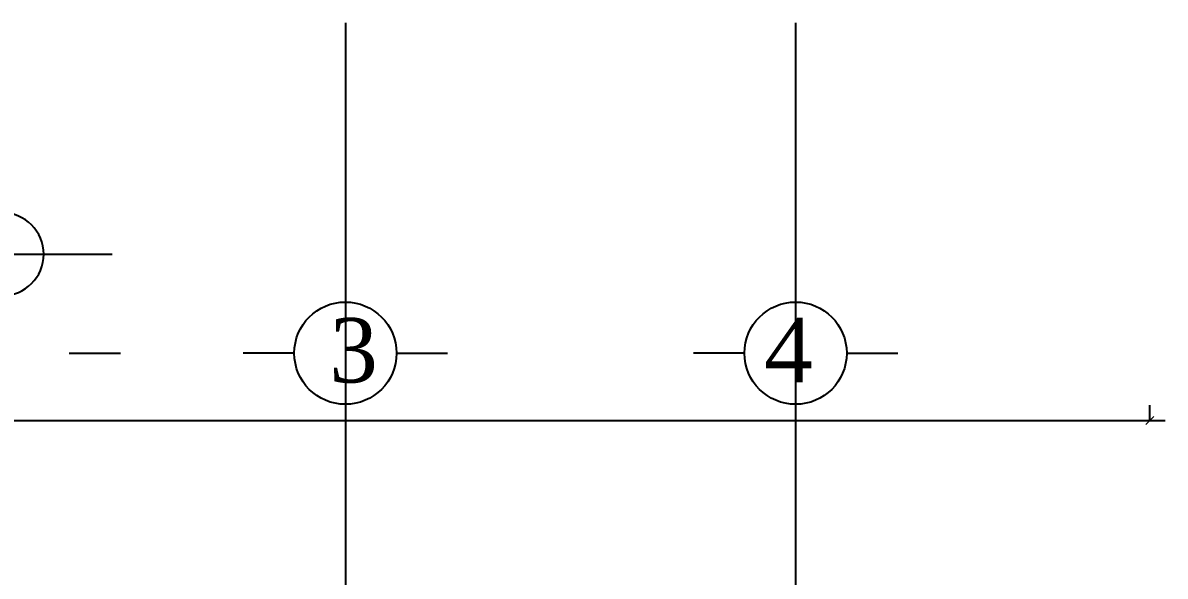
# Model space of a CAD drawing. Extents: x 250879 to 348495, y -51522 to -9360.
# Drawn here: x 299577 to 300695, y -40322 to -39781 of the extents above; entities that cross this region are included whole.
import ezdxf

# ---------------------------------------------------------------- set-up
doc = ezdxf.new("R2010")
doc.units = 0
doc.layers.get('0').update_dxf_attribs({"linetype": 'CONTINUOUS'})
doc.layers.get('DEFPOINTS').update_dxf_attribs({"color": 9, "linetype": 'CONTINUOUS'})
for name, color, linetype in [('AXIS', 1, 'CONTINUOUS'), ('TEXT', 3, 'CONTINUOUS'), ('WALL', 7, 'CONTINUOUS'), ('WALL1', 2, 'CONTINUOUS')]:
    doc.layers.add(name, color=color, linetype=linetype)
doc.styles.get("Standard").update_dxf_attribs({"font": 'sanss___.ttf', "height": 15})
doc.styles.add('style2', font='romantic.ttf', dxfattribs={"height": 50})
doc.dimstyles.new('STANDARD$0', dxfattribs={"dimscale": 0, "dimtxt": 12, "dimasz": 8, "dimexe": 15, "dimexo": 0.0625, "dimgap": 2, "dimtad": 1, "dimdec": 0, "dimzin": 0, "dimdsep": 46, "dimtxsty": 'Standard', "dimblk1": 'ARCHTICK', "dimblk2": 'ARCHTICK', "dimsah": 1, "dimcen": 0.09, "dimdle": 15, "dimclrd": 3, "dimclre": 3, "dimclrt": 3, "dimazin": 0, "dimtfac": 1, "dimtdec": 0, "dimtofl": 0, "dimtmove": 1, "dimatfit": 3, "dimldrblk": 'ARCHTICK', "dimfxl": 1.045499999999997, "dimfxlon": 1, "dimtolj": 1, "dimtzin": 0, "dimarcsym": 0})

# ---------------------------------------------------------------- blocks, each defined once
blk = doc.blocks.new('sec')
at = {"layer": 'WALL'}
for p, q in [((0, 105.8532076054325), (0, 319.4481774866144)), ((0, 105.8532076054325), (-115.7147705813695, 0)), ((-115.7147705813695, 0), (153.6676689041051, 0)), ((0, -105.8532076054325), (0, -153.7743780556848))]:
    blk.add_line(p, q, dxfattribs=at)
at = {"layer": 'WALL', "const_width": 6}
for points in [[(0, 105.8532076054325), (-115.7147705813695, 0), (-201.5248270763404, 0)], [(0, -105.8532076054325), (-115.7147705813695, 0)]]:
    blk.add_lwpolyline(points, dxfattribs=at)
at = {"layer": 'WALL'}
blk.add_circle((0, 0), 57.93203715517807, dxfattribs=at)
blk = doc.blocks.new('_ARCHTICK')
at = {"color": 0, "linetype": 'ByBlock', "const_width": 0.15}
blk.add_lwpolyline([(-0.5, -0.5), (0.5, 0.5)], dxfattribs=at)
blk = doc.blocks.new('*D22')
at = {"layer": 'DEFPOINTS', "color": 0, "linetype": 'Continuous', "transparency": 16777216}
for p in [(159633.4182129309, -32668.27155287028), (157318.4182129309, -32770.04197744268), (159633.4182129309, -32770.04197744268)]:
    blk.add_point(p, dxfattribs=at)
at = {"layer": 'WALL', "color": 3, "linetype": 'Continuous', "lineweight": -2, "transparency": 16777216}
for p, q in [((157318.4182129309, -32669.31705287028), (157318.4182129309, -32653.27155287028)), ((159633.4182129309, -32669.31705287028), (159633.4182129309, -32653.27155287028)), ((157303.4182129309, -32668.27155287028), (159648.4182129309, -32668.27155287028))]:
    blk.add_line(p, q, dxfattribs=at)
at = {"layer": 'WALL', "color": 3, "linetype": 'Continuous', "lineweight": -2, "transparency": 16777216, "xscale": 8, "yscale": 8, "zscale": 8, "rotation": 180}
blk.add_blockref('_ARCHTICK', (157318.4182129309, -32668.27155287028), dxfattribs=at)
at = {"layer": 'WALL', "color": 3, "linetype": 'Continuous', "lineweight": -2, "transparency": 16777216, "xscale": 8, "yscale": 8, "zscale": 8}
blk.add_blockref('_ARCHTICK', (159633.4182129309, -32668.27155287028), dxfattribs=at)
at = {"layer": 'WALL', "color": 3, "linetype": 'Continuous', "transparency": 16777216, "insert": (158475.9182129309, -32658.53492735588), "char_height": 15, "attachment_point": 5}
blk.add_mtext('\\A1;2315', dxfattribs=at)
blk = doc.blocks.new('site77')
at = {"layer": 'WALL', "linetype": 'Continuous'}
dim = blk.add_linear_dim(base=(159633.4182129309, -32668.27155287028), p1=(157318.4182129309, -32770.04197744268), p2=(159633.4182129309, -32770.04197744268), dimstyle='STANDARD$0', override={"dimscale": 1}, dxfattribs=at)
dim.commit()
dim.dimension.update_dxf_attribs({"geometry": '*D22', "text_midpoint": (158475.9182129309, -32658.53492735588)})

msp = doc.modelspace()

# ---------------------------------------------------------------- linework, layer by layer
at = {"layer": 'AXIS'}
for p, q in [((299892.849740886, -39780.65993761762), (299892.849740886, -43810.85676950975)), ((300333.3266190385, -39780.65993761762), (300333.3266190385, -43803.29106769748)), ((299622.6902792467, -40103.55728082845), (299672.6902792467, -40103.55728082845)), ((299842.849740886, -40103.55728082845), (299792.849740886, -40103.55728082845)), ((299942.849740886, -40103.55728082845), (299992.849740886, -40103.55728082845)), ((300283.3266190385, -40103.55728082845), (300233.3266190385, -40103.55728082845)), ((300383.3266190385, -40103.55728082845), (300433.3266190385, -40103.55728082845)), ((299892.849740886, -40153.55728082845), (299892.849740886, -40203.55728082845)), ((300333.3266190385, -40153.55728082845), (300333.3266190385, -40203.55728082845))]:
    msp.add_line(p, q, dxfattribs=at)
for centre in [(299892.849740886, -40103.55728082845), (300333.3266190385, -40103.55728082845)]:
    msp.add_circle(centre, 50, dxfattribs=at)

# ---------------------------------------------------------------- block references
at = {"layer": 'WALL', "linetype": 'Continuous'}
msp.add_blockref('site77', (141046.5317091848, -7501.140052703857), dxfattribs=at)
at = {"layer": 'WALL1', "xscale": -0.7000000000116415, "yscale": 0.7000000000116415, "zscale": 0.7, "rotation": 180}
msp.add_blockref('sec', (299557.0679911083, -40006.86060114551), dxfattribs=at)

# ---------------------------------------------------------------- texts
at = {"layer": 'TEXT', "char_height": 63, "width": 240.4607, "attachment_point": 1, "style": 'style2'}
for s, insert in [('3', (299877.0986467503, -40069.15816828093)), ('4', (300302.6792945414, -40069.15816828093))]:
    msp.add_mtext(s, dxfattribs=dict(at, insert=insert))

doc.saveas('drawing.dxf')
